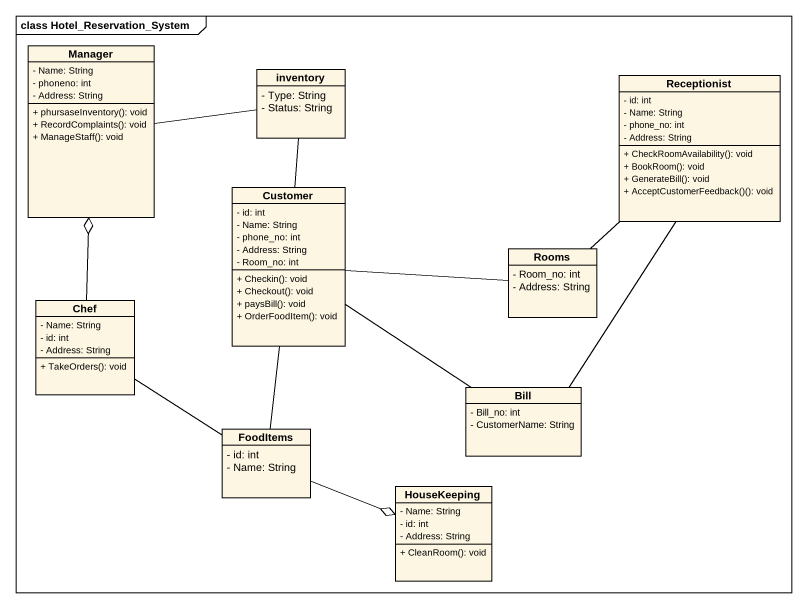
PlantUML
@startuml
mainframe class Hotel_Reservation_System
hide circle
hide empty members
skinparam classAttributeIconSize 0
class Manager {
  - Name: String
  - phoneno: int
  - Address: String
  + phursaseInventory(): void
  + RecordComplaints(): void
  + ManageStaff(): void
}
class inventory {
  - Type: String
  - Status: String
}
class Receptionist {
  - id: int
  - Name: String
  - phone_no: int
  - Address: String
  + CheckRoomAvailability(): void
  + BookRoom(): void
  + GenerateBill(): void
  + AcceptCustomerFeedback()(): void
}
class Customer {
  - id: int
  - Name: String
  - phone_no: int
  - Address: String
  - Room_no: int
  + Checkin(): void
  + Checkout(): void
  + paysBill(): void
  + OrderFoodItem(): void
}
class Rooms {
  - Room_no: int
  - Address: String
}
class Chef {
  - Name: String
  - id: int
  - Address: String
  + TakeOrders(): void
}
class Bill {
  - Bill_no: int
  - CustomerName: String
}
class FoodItems {
  - id: int
  - Name: String
}
class HouseKeeping {
  - Name: String
  - id: int
  - Address: String
  + CleanRoom(): void
}
Manager -right- inventory
inventory -- Customer
Customer -right- Rooms
Customer -- FoodItems
Rooms -up- Receptionist
Chef -up-o Manager
Chef -- FoodItems
Bill -up- Receptionist
Bill -up- Customer
FoodItems -right-o HouseKeeping
@enduml
